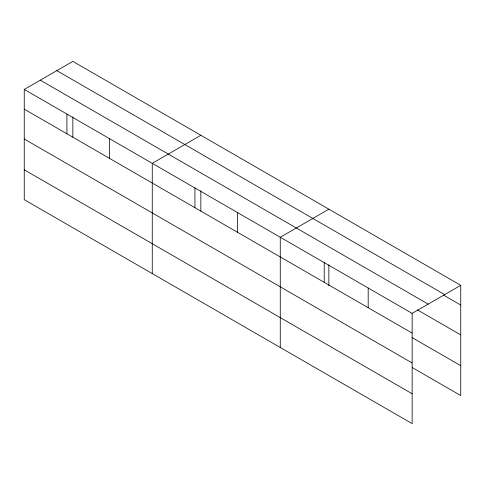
<?xml version="1.0" encoding="UTF-8"?>
<svg xmlns="http://www.w3.org/2000/svg" width="485" height="485" viewBox="0 0 485 485"><rect width="100%" height="100%" fill="white"/><g stroke="black" fill="none" stroke-linecap="round" stroke-linejoin="round"><path stroke-width="0.73" d="M412.147 362.974L412.147 313.383L24.25 89.434L24.25 199.674L412.147 423.623L412.147 362.974L24.25 139.019M412.195 367.533L460.75 395.566L460.75 285.325L72.853 61.377L24.25 89.434M200.857 135.279L152.26 163.336L152.26 273.576M328.866 209.18L280.263 237.244L280.263 347.484M412.147 313.383L460.75 285.325M56.812 70.634L444.715 294.583M443.69 295.189L460.75 305.041M40.285 80.177L428.188 304.125M417.446 309.909L460.75 334.911M24.25 109.149L412.147 333.098M412.195 337.657L460.75 365.69M24.25 169.798L412.147 393.753M368.188 288.005L368.188 307.72M328.866 264.774L328.866 285.798M324.222 262.621L324.222 282.337M237.595 212.606L237.595 232.321M200.857 190.872L200.857 211.139M194.928 187.974L194.928 207.689M109.586 138.704L109.586 158.419M72.853 116.97L72.853 137.237M66.918 114.066L66.918 133.781"/></g></svg>
